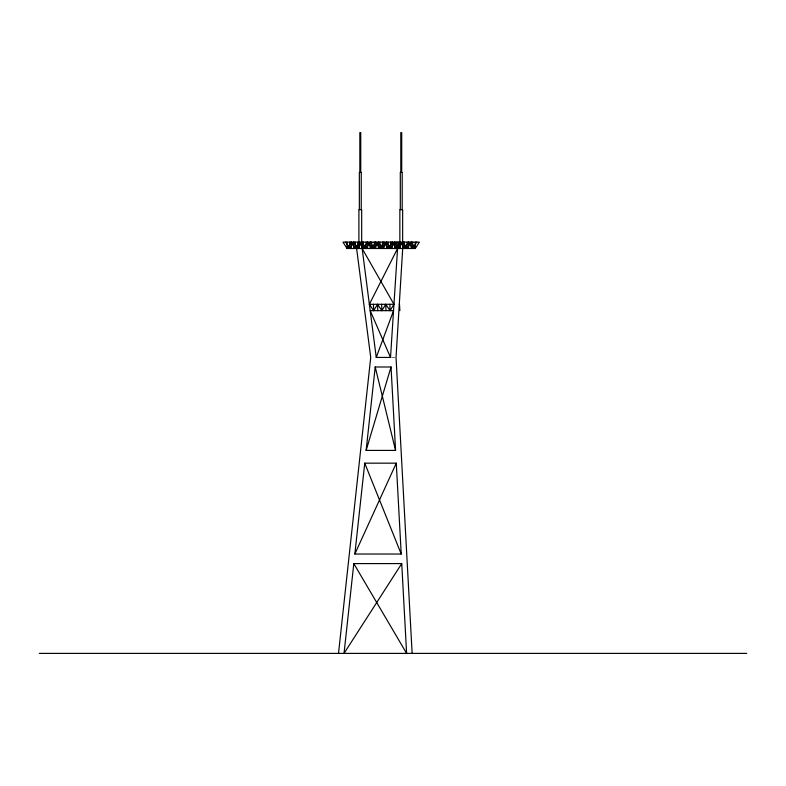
<?xml version="1.0" encoding="UTF-8"?>
<svg xmlns="http://www.w3.org/2000/svg" width="786" height="786" viewBox="0 0 786 786"><rect width="100%" height="100%" fill="white"/><g stroke="black" fill="none" stroke-linecap="round" stroke-linejoin="round"><path stroke-width="0.59" stroke-dasharray="3.93 2.95" d="M391.615 357.424L394.926 357.424"/><path stroke-width="1.18" d="M390.514 357.424L397.569 248.494L369.361 304.29L373.664 310.657L377.565 304.29L381.868 310.657L385.759 304.29L390.062 310.657L393.953 304.29L362.14 248.494L376.248 357.424L390.514 357.424L370.186 310.657L393.54 310.657L376.248 357.424M338.511 653.392L370.727 357.424L356.618 248.494M353.808 563.591L344.032 653.392L401.734 563.591L353.808 563.591L406.617 653.392L401.734 563.591M354.85 554.032L364.743 463.17L396.272 463.17L401.214 554.032L354.85 554.032L396.272 463.17M366.129 450.417L375.207 366.993L391.035 366.993L395.574 450.417L366.129 450.417L391.035 366.993M416.737 242.117L412.64 248.494L408.543 242.117L404.446 248.494L400.349 242.117L396.242 248.494L392.145 242.117L388.048 248.494L383.951 242.117L379.854 248.494L375.757 242.117L371.65 248.494L367.553 242.117L363.456 248.494L359.359 242.117L355.262 248.494L351.165 242.117L347.068 248.494L342.961 242.117L419.4 242.117L415.293 248.494L347.068 248.494L347.068 242.117M345.624 242.117L349.721 248.494L353.818 242.117L357.915 248.494L362.012 242.117L366.119 248.494L370.216 242.117L374.313 248.494L378.41 242.117L382.507 248.494L386.604 242.117L390.711 248.494L394.808 242.117L398.905 248.494L400.663 245.763M401.833 243.945L403.002 242.117L407.099 248.494L411.196 242.117L415.293 248.494L415.293 242.117M369.361 304.29L393.953 304.29M39.3 653.392L746.7 653.392M364.743 463.17L401.214 554.032M375.207 366.993L395.574 450.417M399.475 304.29L399.887 310.657M412.139 653.392L396.036 357.424L403.09 242.117M389.856 304.29L390.062 310.657M385.759 304.29L385.965 310.657M381.662 304.29L381.868 310.657M377.565 304.29L377.771 310.657M373.458 304.29L373.664 310.657M412.64 242.117L412.64 248.494M411.196 242.117L411.196 248.494M408.543 242.117L408.543 248.494M407.099 242.117L407.099 248.494M404.446 242.117L404.446 248.494M402.648 248.494L402.648 209.656L399.858 209.656L399.858 248.494M402.196 209.656L402.196 172.458L400.3 172.458L400.3 209.656M401.705 172.458L401.705 132.608L400.801 132.608L400.801 172.458M400.349 242.117L400.349 248.494M398.905 242.117L398.905 248.494M397.775 242.117L397.775 248.494M396.242 242.117L396.242 248.494M394.808 242.117L394.808 248.494M392.145 242.117L392.145 248.494M390.711 242.117L390.711 248.494M388.048 242.117L388.048 248.494M386.604 242.117L386.604 248.494M383.951 242.117L383.951 248.494M382.507 242.117L382.507 248.494M379.854 242.117L379.854 248.494M378.41 242.117L378.41 248.494M375.757 242.117L375.757 248.494M374.313 242.117L374.313 248.494M371.65 242.117L371.65 248.494M370.216 242.117L370.216 248.494M367.553 242.117L367.553 248.494M366.119 242.117L366.119 248.494M363.456 242.117L363.456 248.494M362.012 242.117L362.012 248.494M361.688 248.494L361.688 209.656L358.897 209.656L358.897 248.494M361.246 209.656L361.246 172.458L359.349 172.458L359.349 209.656M360.745 172.458L360.745 132.608L359.841 132.608L359.841 172.458M359.359 242.117L359.359 248.494M357.915 242.117L357.915 248.494M355.262 242.117L355.262 248.494M353.818 242.117L353.818 248.494M351.165 242.117L351.165 248.494M349.721 242.117L349.721 248.494"/></g></svg>
